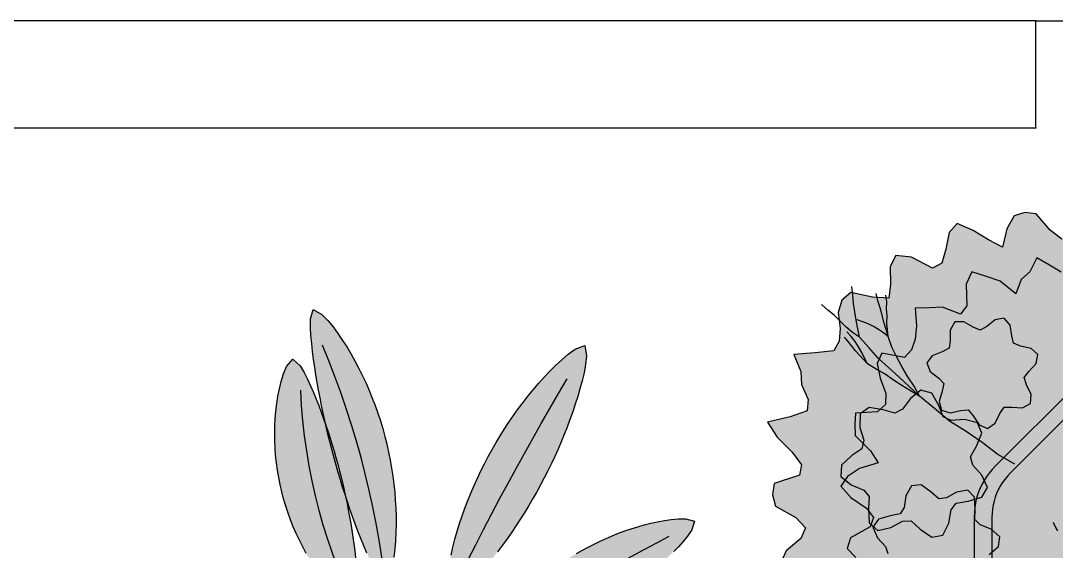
# Model space of a CAD drawing. Header units: millimetres. Extents: x 0 to 8936, y 0 to 4921.
# Drawn here: x 6513 to 7739, y 4292 to 4921 of the extents above; entities that cross this region are included whole.
import ezdxf

# ---------------------------------------------------------------- set-up
doc = ezdxf.new("R2010")
doc.units = ezdxf.units.MM
for name, color, linetype, true_color in [('EH-PLANT-FILL', 9, 'Continuous', 0xa6e6bd), ('EH-PLANT-LEAVES', 103, 'Continuous', 0x4dcc7a), ('EH-PLANT-POT', 118, 'Continuous', 0x003b2b), ('EH-PLANT-STEMS', 37, 'Continuous', 0x8c5e36), ('PT Top Right', 96, 'Continuous', 0x007f00), ('Walls', 1, 'Continuous', 0xff0000)]:
    doc.layers.add(name, color=color, linetype=linetype, true_color=true_color)
doc.layers.add('Furniture Stretch', color=7, linetype='Continuous')
doc.layers.add('Rooms$Terrace', color=7, linetype='Continuous')

# ---------------------------------------------------------------- blocks, each defined once
blk = doc.blocks.new('EH_PLANT_SPIKY')
at = {"layer": 'EH-PLANT-FILL'}
for points in [[(-16.733, 141.383), (-24.965, 149.713), (-29.957, 158.381), (-34.285, 167.087), (-38.253, 175.802), (-41.98, 184.516), (-45.524, 193.226), (-48.922, 201.93), (-52.192, 210.629), (-55.35, 219.325), (-58.405, 228.018), (-61.362, 236.712), (-64.227, 245.409), (-67.001, 254.111), (-69.688, 262.82), (-72.29, 271.54), (-74.807, 280.272), (-77.241, 289.021), (-79.593, 297.788), (-81.863, 306.576), (-84.052, 315.389), (-86.162, 324.229), (-88.191, 333.099), (-90.141, 342.003), (-92.011, 350.943), (-93.8, 359.922), (-95.508, 368.945), (-97.13, 378.016), (-98.663, 387.14), (-100.1, 396.322), (-101.43, 405.57), (-102.633, 414.896), (-103.681, 424.316), (-104.519, 433.855), (-105.039, 443.564), (-104.962, 453.566), (-101.899, 464.869), (-91.758, 458.927), (-84.733, 451.632), (-78.435, 443.991), (-72.587, 436.13), (-67.079, 428.098), (-61.86, 419.925), (-56.898, 411.626), (-52.177, 403.214), (-47.685, 394.697), (-43.415, 386.082), (-39.364, 377.376), (-35.529, 368.583), (-31.909, 359.708), (-28.504, 350.757), (-25.313, 341.732), (-22.337, 332.638), (-19.577, 323.479), (-17.033, 314.258), (-14.707, 304.981), (-12.599, 295.65), (-10.711, 286.27), (-9.044, 276.843), (-7.6, 267.375), (-6.381, 257.869), (-5.389, 248.327), (-4.628, 238.755), (-4.102, 229.155), (-3.817, 219.53), (-3.784, 209.883), (-4.016, 200.217), (-4.534, 190.533), (-5.373, 180.831), (-6.592, 171.109), (-8.311, 161.358), (-10.833, 151.548)], [(58.96, 121.988), (56.112, 133.902), (56.556, 144.241), (57.743, 154.234), (59.375, 164.024), (61.333, 173.666), (63.557, 183.188), (66.013, 192.604), (68.68, 201.924), (71.545, 211.152), (74.597, 220.292), (77.832, 229.347), (81.243, 238.315), (84.828, 247.199), (88.585, 255.997), (92.512, 264.71), (96.607, 273.336), (100.87, 281.875), (105.299, 290.326), (109.895, 298.688), (114.656, 306.96), (119.582, 315.14), (124.674, 323.228), (129.93, 331.221), (135.353, 339.119), (140.942, 346.918), (146.701, 354.617), (152.632, 362.213), (158.74, 369.7), (165.033, 377.073), (171.523, 384.324), (178.23, 391.439), (185.184, 398.4), (192.442, 405.17), (200.114, 411.682), (208.486, 417.765), (219.989, 421.976), (221.882, 409.887), (220.681, 399.65), (218.818, 389.821), (216.578, 380.227), (214.072, 370.801), (211.355, 361.509), (208.461, 352.331), (205.407, 343.254), (202.205, 334.269), (198.864, 325.372), (195.389, 316.556), (191.783, 307.82), (188.047, 299.161), (184.183, 290.577), (180.193, 282.066), (176.075, 273.627), (171.83, 265.259), (167.458, 256.961), (162.958, 248.731), (158.329, 240.569), (153.572, 232.473), (148.684, 224.444), (143.665, 216.48), (138.513, 208.581), (133.225, 200.748), (127.798, 192.98), (122.229, 185.278), (116.51, 177.645), (110.633, 170.083), (104.583, 162.599), (98.34, 155.2), (91.87, 147.903), (85.112, 140.734), (77.949, 133.749), (70.081, 127.091)], [(-54.234, 115.61), (-64.973, 119.94), (-72.29, 125.953), (-78.806, 132.404), (-84.825, 139.141), (-90.463, 146.098), (-95.779, 153.24), (-100.804, 160.546), (-105.555, 168), (-110.045, 175.588), (-114.279, 183.302), (-118.261, 191.133), (-121.993, 199.073), (-125.475, 207.114), (-128.708, 215.251), (-131.689, 223.476), (-134.419, 231.783), (-136.896, 240.166), (-139.118, 248.619), (-141.084, 257.134), (-142.792, 265.707), (-144.241, 274.331), (-145.429, 282.998), (-146.353, 291.705), (-147.013, 300.443), (-147.403, 309.207), (-147.522, 317.992), (-147.363, 326.79), (-146.92, 335.596), (-146.182, 344.404), (-145.134, 353.209), (-143.752, 362.005), (-141.998, 370.786), (-139.805, 379.55), (-137.039, 388.292), (-133.36, 397.019), (-125.869, 405.849), (-117.443, 397.995), (-112.652, 390.049), (-108.597, 382.131), (-104.938, 374.249), (-101.541, 366.401), (-98.339, 358.587), (-95.295, 350.801), (-92.385, 343.041), (-89.594, 335.303), (-86.911, 327.583), (-84.33, 319.877), (-81.847, 312.18), (-79.457, 304.489), (-77.157, 296.799), (-74.947, 289.106), (-72.825, 281.406), (-70.788, 273.694), (-68.836, 265.965), (-66.968, 258.216), (-65.182, 250.442), (-63.478, 242.638), (-61.855, 234.8), (-60.312, 226.924), (-58.85, 219.004), (-57.467, 211.036), (-56.166, 203.014), (-54.948, 194.932), (-53.819, 186.784), (-52.784, 178.561), (-51.856, 170.253), (-51.054, 161.846), (-50.409, 153.319), (-49.981, 144.64), (-49.886, 135.745), (-50.43, 126.482)], [(108.701, 71.915), (111.046, 82.516), (115.368, 90.162), (120.144, 97.148), (125.194, 103.744), (130.446, 110.054), (135.863, 116.13), (141.423, 122.002), (147.114, 127.688), (152.927, 133.199), (158.854, 138.541), (164.891, 143.72), (171.035, 148.739), (177.283, 153.599), (183.632, 158.3), (190.08, 162.844), (196.627, 167.23), (203.27, 171.457), (210.008, 175.527), (216.839, 179.437), (223.763, 183.186), (230.779, 186.775), (237.884, 190.202), (245.079, 193.465), (252.363, 196.562), (259.735, 199.491), (267.196, 202.249), (274.747, 204.832), (282.388, 207.232), (290.123, 209.441), (297.958, 211.446), (305.901, 213.226), (313.968, 214.748), (322.187, 215.954), (330.614, 216.732), (339.397, 216.792), (349.801, 213.688), (346.427, 203.384), (341.453, 196.205), (336.143, 189.705), (330.647, 183.594), (325.019, 177.759), (319.289, 172.143), (313.472, 166.713), (307.576, 161.449), (301.608, 156.336), (295.57, 151.367), (289.465, 146.534), (283.293, 141.834), (277.054, 137.264), (270.748, 132.82), (264.375, 128.501), (257.934, 124.306), (251.424, 120.234), (244.844, 116.283), (238.193, 112.454), (231.47, 108.744), (224.672, 105.155), (217.8, 101.685), (210.852, 98.335), (203.824, 95.105), (196.717, 91.996), (189.526, 89.01), (182.248, 86.15), (174.879, 83.419), (167.412, 80.827), (159.839, 78.383), (152.146, 76.105), (144.311, 74.024), (136.299, 72.191), (128.037, 70.712), (119.345, 69.854)]]:
    blk.add_hatch(color=256, dxfattribs=at).paths.add_polyline_path(points, flags=0)
at = {"layer": 'EH-PLANT-LEAVES', "color": 103, "true_color": 0x4dcc7a}
for points in [[(-38.253, 175.802), (-41.98, 184.516), (-45.524, 193.226), (-48.922, 201.93), (-52.192, 210.629), (-55.35, 219.325), (-58.405, 228.018), (-61.362, 236.712), (-64.227, 245.409), (-67.001, 254.111), (-69.688, 262.82), (-72.29, 271.54), (-74.807, 280.272), (-77.241, 289.021), (-79.593, 297.788), (-81.863, 306.576), (-84.052, 315.389), (-86.162, 324.229), (-88.191, 333.099), (-90.141, 342.003), (-92.011, 350.943), (-93.8, 359.922), (-95.508, 368.945), (-97.13, 378.016), (-98.663, 387.14), (-100.1, 396.322), (-101.43, 405.57), (-102.633, 414.896), (-103.681, 424.316), (-104.519, 433.855), (-105.039, 443.564), (-104.962, 453.566), (-101.899, 464.869), (-91.758, 458.927), (-84.733, 451.632), (-78.435, 443.991), (-72.587, 436.13), (-67.079, 428.098), (-61.86, 419.925), (-56.898, 411.626), (-52.177, 403.214), (-47.685, 394.697), (-43.415, 386.082), (-39.364, 377.376), (-35.529, 368.583), (-31.909, 359.708), (-28.504, 350.757), (-25.313, 341.732), (-22.337, 332.638), (-19.577, 323.479), (-17.033, 314.258), (-14.707, 304.981), (-12.599, 295.65), (-10.711, 286.27), (-9.044, 276.843), (-7.6, 267.375), (-6.381, 257.869), (-5.389, 248.327), (-4.628, 238.755), (-4.102, 229.155), (-3.817, 219.53), (-3.784, 209.883), (-4.016, 200.217), (-4.534, 190.533), (-5.373, 180.831), (-6.592, 171.109)], [(61.333, 173.666), (63.557, 183.188), (66.013, 192.604), (68.68, 201.924), (71.545, 211.152), (74.597, 220.292), (77.832, 229.347), (81.243, 238.315), (84.828, 247.199), (88.585, 255.997), (92.512, 264.71), (96.607, 273.336), (100.87, 281.875), (105.299, 290.326), (109.895, 298.688), (114.656, 306.96), (119.582, 315.14), (124.674, 323.228), (129.93, 331.221), (135.353, 339.119), (140.942, 346.918), (146.701, 354.617), (152.632, 362.213), (158.74, 369.7), (165.033, 377.073), (171.523, 384.324), (178.23, 391.439), (185.184, 398.4), (192.442, 405.17), (200.114, 411.682), (208.486, 417.765), (219.989, 421.976), (221.882, 409.887), (220.681, 399.65), (218.818, 389.821), (216.578, 380.227), (214.072, 370.801), (211.355, 361.509), (208.461, 352.331), (205.407, 343.254), (202.205, 334.269), (198.864, 325.372), (195.389, 316.556), (191.783, 307.82), (188.047, 299.161), (184.183, 290.577), (180.193, 282.066), (176.075, 273.627), (171.83, 265.259), (167.458, 256.961), (162.958, 248.731), (158.329, 240.569), (153.572, 232.473), (148.684, 224.444), (143.665, 216.48), (138.513, 208.581), (133.225, 200.748), (127.798, 192.98), (122.229, 185.278), (116.51, 177.645)], [(-110.045, 175.588), (-114.279, 183.302), (-118.261, 191.133), (-121.993, 199.073), (-125.475, 207.114), (-128.708, 215.251), (-131.689, 223.476), (-134.419, 231.783), (-136.896, 240.166), (-139.118, 248.619), (-141.084, 257.134), (-142.792, 265.707), (-144.241, 274.331), (-145.429, 282.998), (-146.353, 291.705), (-147.013, 300.443), (-147.403, 309.207), (-147.522, 317.992), (-147.363, 326.79), (-146.92, 335.596), (-146.182, 344.404), (-145.134, 353.209), (-143.752, 362.005), (-141.998, 370.786), (-139.805, 379.55), (-137.039, 388.292), (-133.36, 397.019), (-125.869, 405.849), (-117.443, 397.995), (-112.652, 390.049), (-108.597, 382.131), (-104.938, 374.249), (-101.541, 366.401), (-98.339, 358.587), (-95.295, 350.801), (-92.385, 343.041), (-89.594, 335.303), (-86.911, 327.583), (-84.33, 319.877), (-81.847, 312.18), (-79.457, 304.489), (-77.157, 296.799), (-74.947, 289.106), (-72.825, 281.406), (-70.788, 273.694), (-68.836, 265.965), (-66.968, 258.216), (-65.182, 250.442), (-63.478, 242.638), (-61.855, 234.8), (-60.312, 226.924), (-58.85, 219.004), (-57.467, 211.036), (-56.166, 203.014), (-54.948, 194.932), (-53.819, 186.784), (-52.784, 178.561), (-51.856, 170.253)], [(210.008, 175.527), (216.839, 179.437), (223.763, 183.186), (230.779, 186.775), (237.884, 190.202), (245.079, 193.465), (252.363, 196.562), (259.735, 199.491), (267.196, 202.249), (274.747, 204.832), (282.388, 207.232), (290.123, 209.441), (297.958, 211.446), (305.901, 213.226), (313.968, 214.748), (322.187, 215.954), (330.614, 216.732), (339.397, 216.792), (349.801, 213.688), (346.427, 203.384), (341.453, 196.205), (336.143, 189.705), (330.647, 183.594), (325.019, 177.759)]]:
    blk.add_lwpolyline(points, dxfattribs=at)
at = {"layer": 'EH-PLANT-STEMS', "color": 37, "true_color": 0x8c5e36}
for points in [[(-17.909, 151.314), (-20.662, 171.257), (-23.803, 191.143), (-27.328, 210.964), (-31.238, 230.713), (-35.53, 250.383), (-40.203, 269.965), (-45.255, 289.454), (-50.685, 308.84), (-56.489, 328.117), (-62.667, 347.278), (-69.215, 366.316), (-76.132, 385.223), (-83.414, 403.992), (-91.059, 422.616)], [(63.312, 130.992), (72.312, 149.337), (81.421, 167.629), (90.637, 185.866), (99.961, 204.05), (109.392, 222.178), (118.929, 240.25), (128.573, 258.265), (138.323, 276.223), (148.178, 294.124), (158.139, 311.966), (168.205, 329.749), (178.376, 347.472), (188.651, 365.135), (199.03, 382.737)], [(-58.481, 124.663), (-65.696, 141.205), (-72.456, 157.937), (-78.756, 174.849), (-84.592, 191.926), (-89.959, 209.156), (-94.853, 226.526), (-99.271, 244.024), (-103.208, 261.636), (-106.663, 279.349), (-109.633, 297.15), (-112.114, 315.025), (-114.107, 332.962), (-115.608, 350.946), (-116.617, 368.964)], [(117.041, 77.433), (131.111, 86.593), (145.248, 95.65), (159.451, 104.602), (173.719, 113.45), (188.052, 122.192), (202.449, 130.829), (216.91, 139.36), (231.432, 147.784), (246.016, 156.102), (260.661, 164.311), (275.366, 172.413), (290.13, 180.406), (304.952, 188.291), (319.832, 196.067)]]:
    blk.add_lwpolyline(points, dxfattribs=at)
blk = doc.blocks.new('EH_PLANT_BUSH')
at = {"layer": 'EH-PLANT-FILL'}
for points in [[(370.939, 0), (357.198, 12.474), (355.994, 24.894), (376.85, 39.609), (396.674, 55.749), (380.766, 67.139), (365.943, 77.784), (357.38, 89.105), (356.213, 102.142), (368.891, 119.86), (375.721, 136.751), (368.229, 148.774), (347.556, 154.742), (327.808, 159.883), (334.781, 178.006), (346.344, 199.962), (341.12, 213.155), (333.237, 224.771), (312.321, 226.915), (293.937, 229.649), (285.77, 239.79), (286.985, 258.403), (295.095, 284.97), (278.401, 288.293), (249.825, 277.458), (235.828, 281.049), (229.798, 294.128), (225.43, 310.278), (222.503, 329.875), (207.612, 332.249), (179.773, 311.376), (163.916, 308.282), (159.248, 326.508), (149.835, 336.535), (141.273, 349.663), (126.781, 348.327), (107.7, 331.465), (92.855, 323.825), (82.379, 330.404), (74.925, 352.495), (66.031, 374.481), (50.094, 356.434), (36.669, 348.878), (23.758, 339.753), (11.68, 334.457), (0, 361.036), (-12.82, 367.105), (-26.014, 372.024), (-36.061, 343.101), (-46.399, 330.148), (-60.076, 340.708), (-76.525, 360.02), (-90.19, 361.73), (-102.619, 357.876), (-111.276, 342.472), (-116.707, 320.649), (-133.082, 329.389), (-151.463, 340.191), (-170.086, 348.727), (-179.808, 338.17), (-183.837, 318.414), (-188.491, 301.648), (-199.429, 295.666), (-224.198, 308.582), (-242.738, 310.691), (-249.641, 297.511), (-249.033, 276.579), (-251.09, 260.011), (-270.426, 261.148), (-296.181, 266.683), (-306.982, 257.588), (-311.272, 243.192), (-308.66, 224.255), (-310.165, 209.209), (-316.129, 197.539), (-338.511, 195.44), (-363.698, 193.382), (-355.439, 173.359), (-354.609, 157.882), (-346.674, 140.065), (-347.908, 126.628), (-368.055, 119.588), (-394.744, 113.191), (-383.384, 95.588), (-365.464, 77.682), (-354.788, 62.559), (-357.038, 50.178), (-386.991, 40.674), (-389.079, 27.207), (-385.446, 13.46), (-361.216, 0), (-349.713, -12.212), (-355.291, -24.844), (-372.572, -39.159), (-379.199, -53.293), (-364.084, -64.198), (-351.766, -74.77), (-335.726, -83.706), (-332.303, -95.286), (-345.005, -112.099), (-344.818, -125.503), (-342.406, -138.341), (-323.749, -144.142), (-299.425, -146.039), (-307.162, -163.321), (-313.806, -181.176), (-313.094, -195.643), (-307.527, -207.43), (-285.733, -207.597), (-265.51, -207.439), (-268.325, -225.151), (-270.053, -243.157), (-268.235, -259.031), (-253.386, -262.389), (-234.955, -260.944), (-223.918, -266.855), (-213.32, -273.037), (-219.326, -301.876), (-219.538, -325.478), (-201.284, -322.121), (-181.66, -314.645), (-170.176, -320.054), (-160.7, -329.483), (-157.995, -354.862), (-148.556, -367.689), (-135.266, -371.641), (-117.666, -362.138), (-102.002, -355.722), (-89.207, -357.791), (-81.328, -382.618), (-70.192, -398.078), (-56.712, -403.528), (-40.733, -387.546), (-25.92, -370.671), (-13.084, -374.677), (0, -392.326), (14.168, -405.727), (28.061, -401.286), (40.392, -384.3), (50.604, -360.066), (64.017, -363.059), (82.018, -385.866), (97.332, -390.379), (109.774, -382.827), (115.146, -354.383), (124.056, -340.842), (139.332, -344.858), (158.301, -355.55), (174.467, -357.711), (178.124, -335.003), (184.362, -319.324), (184.444, -295.173), (197.275, -292.472), (218.912, -301.307), (232.932, -298.14), (240.07, -286.104), (235.515, -261.566), (239.048, -247.541), (246.301, -237.85), (273.386, -246.157), (289.705, -243.092), (286.335, -223.709), (280.152, -203.542), (276.332, -186.388), (287.499, -179.649), (316.753, -182.877), (334.342, -177.773), (327.532, -159.748), (317.021, -141.147), (313.931, -126.836), (328.882, -119.703), (349.178, -113.455), (362.024, -103.809), (360.077, -89.777), (350.724, -74.549), (340.108, -59.97), (349.585, -49.131), (365.891, -38.457), (392.499, -27.446), (387.793, -13.542), (359.574, 0)], [(298.472, 0), (305.719, 12.32), (325.356, 26.265), (333.147, 40.451), (315.593, 51.289), (295.103, 60.246), (282.05, 69.519), (297.434, 86.153), (305.806, 102.093), (301.635, 114.395), (287.988, 122.7), (267.996, 127.166), (254.783, 133.72), (259.292, 149.703), (267.658, 169.257), (268.049, 185.021), (244.332, 183.604), (221.411, 180.776), (206.999, 183.385), (208.252, 200.029), (214.08, 222.88), (202.473, 228.544), (186.692, 228.657), (166.435, 221.485), (153.993, 223.097), (152.783, 241.608), (149.917, 259.663), (141.576, 269.751), (126.147, 265.85), (107.551, 252.432), (92.25, 243.242), (88.253, 264.351), (81.907, 282.777), (71.628, 290.608), (57.293, 280.641), (43.495, 267.638), (32.723, 269.501), (22.549, 279.323), (11.903, 295.382), (0, 309.731), (-12.119, 300.739), (-22.616, 280.149), (-33.195, 273.384), (-47.259, 290.799), (-61.055, 299.066), (-75.873, 307.829), (-84.373, 291.288), (-94.296, 282.451), (-100.597, 265.252), (-119.361, 280.152), (-135.578, 285.725), (-152.972, 291.464), (-159.728, 276.656), (-158.824, 251.161), (-166.48, 241.187), (-187.476, 249.486), (-203.1, 248.752), (-219.808, 248.112), (-218.274, 227.247), (-220.096, 211.405), (-224.399, 198.8), (-232.564, 189.883), (-259.271, 194.83), (-264.927, 182.866), (-261.261, 165.211), (-254.717, 147.061), (-255.266, 133.974), (-264.482, 125.498), (-290.711, 123.861), (-291.607, 110.592), (-291.137, 97.196), (-273.044, 79.088), (-264.002, 65.071), (-285.798, 58.346), (-300.114, 48.773), (-307.836, 37.378), (-295.993, 23.895), (-277.805, 11.195), (-269.185, 0), (-273.107, -11.006), (-296.684, -23.951), (-300.434, -36.479), (-290.111, -47.148), (-260.608, -53.204), (-256.781, -63.291), (-272.017, -78.791), (-277.804, -92.745), (-279.959, -106.175), (-266.745, -113.65), (-248.724, -118.021), (-245.147, -128.663), (-246.92, -142.559), (-251.321, -158.926), (-258.664, -178.543), (-242.787, -182.443), (-224.566, -183.352), (-209.784, -185.852), (-211.723, -203.363), (-217.822, -226.777), (-209.296, -236.247), (-194.276, -237.945), (-175.822, -233.976), (-166.998, -241.938), (-162.077, -256.304), (-161.424, -279.594), (-150.657, -287.053), (-138.907, -292.74), (-118.598, -278.359), (-106.477, -280.757), (-98.022, -293.612), (-91.827, -317.024), (-77.807, -315.676), (-64.49, -315.895), (-47.224, -290.583), (-35.498, -292.351), (-24.621, -304.983), (-12.936, -321.01), (0, -320.787), (12.577, -312.092), (23.885, -295.868), (34.457, -283.778), (46.491, -286.072), (61.702, -302.238), (74.713, -303.123), (85.001, -293.456), (89.897, -269.276), (96.233, -253.745), (111.156, -260.894), (126.735, -267.088), (140.047, -266.837), (147.637, -255.715), (148.718, -235.179), (150.125, -217.493), (167.903, -223.438), (183.283, -224.482), (199.848, -225.582), (201.433, -209.714), (199.204, -191.338), (201.19, -178.239), (211.686, -172.836), (236.769, -177.921), (255.035, -176.038), (246.731, -156.023), (238.564, -137.735), (238.511, -125.18), (256.977, -121.937), (286.201, -121.939), (295.921, -112.228), (288.827, -96.425), (280.492, -81.245), (276.334, -68.11), (296.416, -60.514), (309.275, -50.262), (321.868, -39.082), (316.727, -25.569), (300.373, -12.105), (291.297, 0)], [(-85.309, 173.307), (-76.685, 182.744), (-74.61, 193.26), (-82.773, 200.528), (-95.172, 203.391), (-103.355, 206.656), (-105.636, 215.517), (-107.637, 228.144), (-114.566, 236.322), (-125.337, 234.472), (-135.306, 226.563), (-142.961, 222.201), (-151.311, 225.941), (-162.431, 232.25), (-173.145, 231.932), (-178.413, 222.357), (-178.446, 209.632), (-179.808, 200.927), (-187.939, 196.732), (-199.804, 191.971), (-206.236, 183.396), (-202.035, 173.307), (-192.106, 165.347), (-186.15, 158.855), (-187.939, 149.883), (-191.615, 137.638), (-188.921, 127.263), (-178.413, 124.257), (-166, 127.056), (-157.21, 127.666), (-151.311, 120.673), (-144.029, 110.164), (-134.238, 105.802), (-125.337, 112.142), (-119.786, 123.593), (-114.782, 130.845), (-105.636, 131.098), (-92.88, 130.239), (-83.365, 135.173), (-82.773, 146.086), (-88.264, 157.565), (-90.814, 165.999)], [(-151.856, 62.191), (-154.363, 72.049), (-147.227, 84.566), (-140.976, 100.134), (-146.051, 112.449), (-161.526, 116.229), (-177.425, 115.285), (-186.695, 119.471), (-192.032, 132.855), (-200.306, 147.448), (-213.098, 151.159), (-225.702, 141.416), (-234.876, 128.398), (-243.929, 123.76), (-257.72, 127.932), (-274.289, 130.562), (-285.166, 122.874), (-285.407, 106.945), (-280.949, 91.656), (-282.967, 81.687), (-294.828, 73.505), (-307.214, 62.191), (-307.986, 48.894), (-295.682, 38.774), (-280.949, 32.727), (-274.413, 24.933), (-275.412, 10.559), (-274.289, -6.179), (-264.374, -15.073), (-248.79, -11.764), (-234.876, -4.015), (-224.708, -3.765), (-214.092, -13.507), (-200.306, -23.065), (-187.17, -20.858), (-180.042, -6.612), (-177.425, 9.098), (-171.28, 17.204), (-157.045, 19.429), (-140.976, 24.249), (-134.512, 35.894), (-141.205, 50.35)], [(-121.391, -34.166), (-119.856, -22.662), (-129.918, -13.726), (-142.931, -8.521), (-149.328, -2.221), (-148.864, 9.74), (-149.552, 24.309), (-157.589, 32.682), (-170.849, 30.387), (-183.032, 23.458), (-191.946, 22.385), (-201.008, 30.206), (-212.827, 38.751), (-224.385, 37.687), (-230.857, 25.89), (-233.036, 12.045), (-237.755, 4.406), (-249.52, 2.197), (-263.57, -1.715), (-269.944, -11.414), (-264.756, -23.831), (-255.291, -34.166), (-252.26, -42.619), (-257.869, -53.194), (-263.57, -66.618), (-259.961, -77.649), (-247.019, -81.334), (-233.036, -80.378), (-224.539, -83.278), (-219.768, -94.257), (-212.827, -107.084), (-201.952, -111.14), (-191.002, -103.319), (-183.032, -91.791), (-175.466, -86.956), (-163.908, -90.07), (-149.552, -92.642), (-139.6, -86.669), (-138.887, -73.231), (-142.931, -59.812), (-141.994, -50.882), (-132.353, -43.787)]]:
    blk.add_hatch(color=256, dxfattribs=at).paths.add_polyline_path(points, flags=0)
at = {"layer": 'EH-PLANT-LEAVES'}
for points in [[(-46.399, 330.148), (-60.076, 340.708), (-76.525, 360.02), (-90.19, 361.73), (-102.619, 357.876), (-111.276, 342.472), (-116.707, 320.649), (-133.082, 329.389), (-151.463, 340.191), (-170.086, 348.727), (-179.808, 338.17), (-183.837, 318.414), (-188.491, 301.648), (-199.429, 295.666), (-224.198, 308.582), (-242.738, 310.691), (-249.641, 297.511), (-249.033, 276.579), (-251.09, 260.011), (-270.426, 261.148), (-296.181, 266.683), (-306.982, 257.588), (-311.272, 243.192), (-308.66, 224.255), (-310.165, 209.209), (-316.129, 197.539), (-338.511, 195.44), (-363.698, 193.382), (-355.439, 173.359), (-354.609, 157.882), (-346.674, 140.065), (-347.908, 126.628), (-368.055, 119.588), (-394.744, 113.191), (-383.384, 95.588), (-365.464, 77.682), (-354.788, 62.559), (-357.038, 50.178), (-386.991, 40.674), (-389.079, 27.207), (-385.446, 13.46), (-361.216, 0), (-349.713, -12.212), (-355.291, -24.844), (-372.572, -39.159), (-379.199, -53.293)], [(-47.259, 290.799), (-61.055, 299.066), (-75.873, 307.829), (-84.373, 291.288), (-94.296, 282.451), (-100.597, 265.252), (-119.361, 280.152), (-135.578, 285.725), (-152.972, 291.464), (-159.728, 276.656), (-158.824, 251.161), (-166.48, 241.187), (-187.476, 249.486), (-203.1, 248.752), (-219.808, 248.112), (-218.274, 227.247), (-220.096, 211.405), (-224.399, 198.8), (-232.564, 189.883), (-259.271, 194.83), (-264.927, 182.866), (-261.261, 165.211), (-254.717, 147.061), (-255.266, 133.974), (-264.482, 125.498), (-290.711, 123.861), (-291.607, 110.592), (-291.137, 97.196), (-273.044, 79.088), (-264.002, 65.071), (-285.798, 58.346), (-300.114, 48.773), (-307.836, 37.378), (-295.993, 23.895), (-277.805, 11.195), (-269.185, 0), (-273.107, -11.006), (-296.684, -23.951), (-300.434, -36.479), (-290.111, -47.148)], [(-132.353, -43.787), (-121.391, -34.166), (-119.856, -22.662), (-129.918, -13.726), (-142.931, -8.521), (-149.328, -2.221), (-148.864, 9.74), (-149.552, 24.309), (-157.589, 32.682), (-170.849, 30.387), (-183.032, 23.458), (-191.946, 22.385), (-201.008, 30.206), (-212.827, 38.751), (-224.385, 37.687), (-230.857, 25.89), (-233.036, 12.045), (-237.755, 4.406), (-249.52, 2.197), (-263.57, -1.715), (-269.944, -11.414), (-264.756, -23.831), (-255.291, -34.166), (-252.26, -42.619)]]:
    blk.add_lwpolyline(points, dxfattribs=at)
for points in [[(-85.309, 173.307), (-76.685, 182.744), (-74.61, 193.26), (-82.773, 200.528), (-95.172, 203.391), (-103.355, 206.656), (-105.636, 215.517), (-107.637, 228.144), (-114.566, 236.322), (-125.337, 234.472), (-135.306, 226.563), (-142.961, 222.201), (-151.311, 225.941), (-162.431, 232.25), (-173.145, 231.932), (-178.413, 222.357), (-178.446, 209.632), (-179.808, 200.927), (-187.939, 196.732), (-199.804, 191.971), (-206.236, 183.396), (-202.035, 173.307), (-192.106, 165.347), (-186.15, 158.855), (-187.939, 149.883), (-191.615, 137.638), (-188.921, 127.263), (-178.413, 124.257), (-166, 127.056), (-157.21, 127.666), (-151.311, 120.673), (-144.029, 110.164), (-134.238, 105.802), (-125.337, 112.142), (-119.786, 123.593), (-114.782, 130.845), (-105.636, 131.098), (-92.88, 130.239), (-83.365, 135.173), (-82.773, 146.086), (-88.264, 157.565), (-90.814, 165.999)], [(-151.856, 62.191), (-154.363, 72.049), (-147.227, 84.566), (-140.976, 100.134), (-146.051, 112.449), (-161.526, 116.229), (-177.425, 115.285), (-186.695, 119.471), (-192.032, 132.855), (-200.306, 147.448), (-213.098, 151.159), (-225.702, 141.416), (-234.876, 128.398), (-243.929, 123.76), (-257.72, 127.932), (-274.289, 130.562), (-285.166, 122.874), (-285.407, 106.945), (-280.949, 91.656), (-282.967, 81.687), (-294.828, 73.505), (-307.214, 62.191), (-307.986, 48.894), (-295.682, 38.774), (-280.949, 32.727), (-274.413, 24.933), (-275.412, 10.559), (-274.289, -6.179), (-264.374, -15.073), (-248.79, -11.764), (-234.876, -4.015), (-224.708, -3.765), (-214.092, -13.507), (-200.306, -23.065), (-187.17, -20.858), (-180.042, -6.612), (-177.425, 9.098), (-171.28, 17.204), (-157.045, 19.429), (-140.976, 24.249), (-134.512, 35.894), (-141.205, 50.35)]]:
    blk.add_lwpolyline(points, close=True, dxfattribs=at)
at = {"layer": 'EH-PLANT-POT'}
for points in [[(-30.653, 155.347), (-124.756, 61.244), (-128.788, 56.964), (-132.47, 52.539), (-135.8, 47.968), (-138.781, 43.253), (-141.41, 38.392), (-143.689, 33.386), (-145.617, 28.235), (-147.195, 22.938), (-148.422, 17.496), (-149.299, 11.91), (-149.825, 6.177), (-150, 0.3), (-150, -105)], [(-26.362, 133.598), (-107.29, 52.67), (-110.758, 48.989), (-113.924, 45.183), (-116.788, 41.253), (-119.351, 37.197), (-121.613, 33.017), (-123.573, 28.712), (-125.231, 24.282), (-126.588, 19.727), (-127.643, 15.047), (-128.397, 10.242), (-128.849, 5.313), (-129, 0.258), (-129, -90.3)], [(-56.395, -5.484), (-54.227, -10.679), (-51.582, -15.647)]]:
    blk.add_lwpolyline(points, dxfattribs=at)
at = {"layer": 'EH-PLANT-STEMS'}
for points in [[(-285.985, 214.026), (-287.974, 223.963), (-290.047, 233.883), (-291.557, 243.905), (-293.217, 253.902), (-293.933, 264.011), (-295.074, 274.081)], [(-252.13, 214.576), (-254.3, 223.119), (-256.922, 231.534), (-259.02, 240.095), (-261.368, 248.591), (-264.117, 256.965), (-266.044, 265.566)], [(-252.13, 214.576), (-252.71, 222.78), (-253.415, 230.975), (-253.148, 239.195), (-253.783, 247.395), (-253.659, 255.619), (-254.668, 263.782)], [(-285.985, 214.026), (-294.143, 219.62), (-301.733, 225.963), (-308.876, 232.806), (-315.753, 239.916), (-323.518, 246.044), (-330.995, 252.52)], [(-252.13, 214.576), (-257.512, 219.023), (-263.287, 222.946), (-269.2, 226.657), (-275.533, 229.596), (-282.004, 232.216), (-288.631, 234.411)], [(-276.538, 182.163), (-281.161, 187.421), (-285.743, 192.715), (-290.482, 197.869), (-295.087, 203.143), (-299.237, 208.782), (-303.795, 214.096)], [(-276.538, 182.163), (-279.982, 188.923), (-283.321, 195.736), (-287.011, 202.364), (-291.171, 208.709), (-295.838, 214.691), (-300.968, 220.281)], [(-214.927, 144.188), (-227.217, 155.383), (-239.292, 166.811), (-251.563, 178.027), (-263.869, 189.205), (-274.714, 201.805), (-285.985, 214.026)], [(-214.927, 144.188), (-221.204, 155.926), (-228.811, 166.849), (-235.431, 178.398), (-241.711, 190.135), (-247.691, 202.027), (-252.13, 214.576)], [(-214.927, 144.188), (-225.344, 150.287), (-235.712, 156.47), (-245.787, 163.12), (-255.577, 170.184), (-266.084, 176.127), (-276.538, 182.163)], [(-101.993, 63.226), (-121.983, 75.009), (-140.567, 88.906), (-159.776, 101.924), (-179.352, 114.384), (-197.215, 129.196), (-214.927, 144.188)]]:
    blk.add_lwpolyline(points, dxfattribs=at)

msp = doc.modelspace()

# ---------------------------------------------------------------- linework, layer by layer
at = {"layer": 'PT Top Right'}
for p in [(7714.9, 4921), (7714.9, 4794)]:
    msp.add_point(p, dxfattribs=at)
at = {"layer": 'Rooms$Terrace'}
msp.add_lwpolyline([(6500.9, 4794), (7714.9, 4794), (7714.9, 4921), (8935.9, 4921), (8935.9, 0), (7714.9, 0), (7714.9, 127), (6500.9, 127)], close=True, dxfattribs=at)
at = {"layer": 'Walls'}
for points in [[(7714.9, 4921), (0, 4921)], [(7714.9, 4794), (7714.9, 4921)], [(0, 4794), (7714.9, 4794)]]:
    msp.add_open_spline(points, degree=1, dxfattribs=at)

# ---------------------------------------------------------------- block references
at = {"layer": 'Furniture Stretch'}
for name, p in [('EH_PLANT_BUSH', (7792, 4332)), ('EH_PLANT_SPIKY', (6961, 4114))]:
    msp.add_blockref(name, p, dxfattribs=at)

doc.saveas('drawing.dxf')
